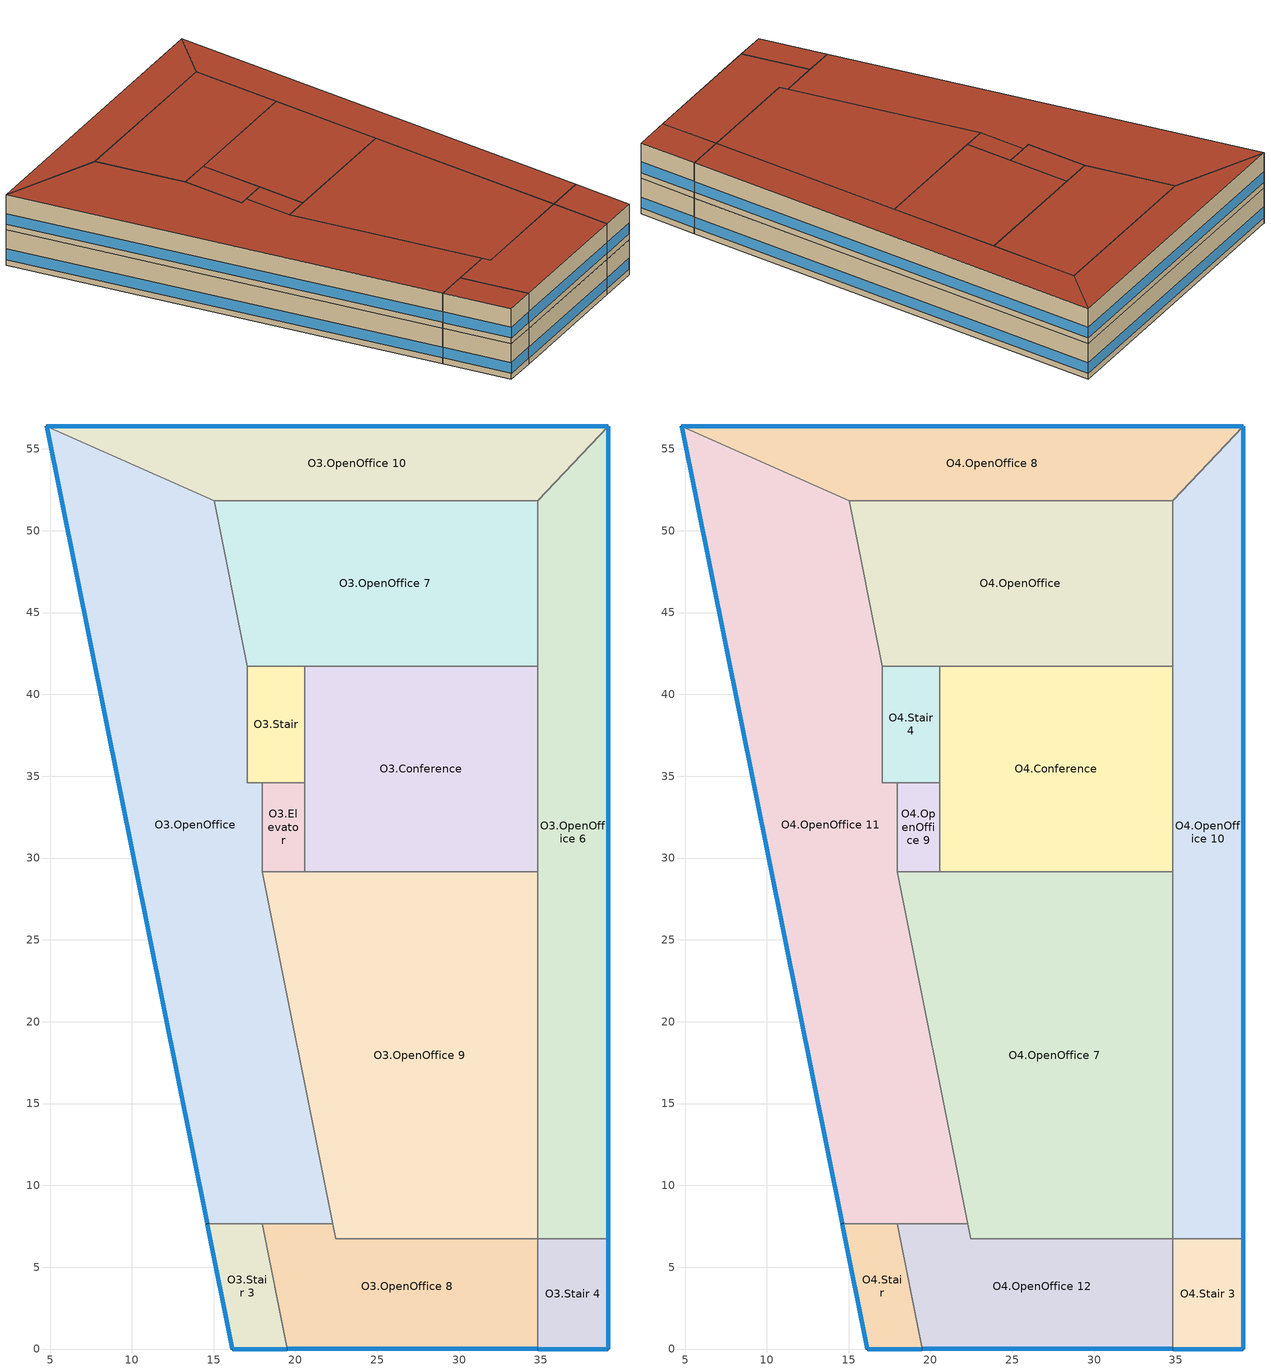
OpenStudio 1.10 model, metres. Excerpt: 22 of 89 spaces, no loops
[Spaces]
O3.Stair 3
 floor to O2.Stair 3: 17.96,7.65 19.5,0 16.14,0 14.6,7.65 z34.75
 wall outside: 14.6,7.65 16.14,0 19.5,0 z34.75:39.32
 wall to O3.OpenOffice: 17.96,7.65 14.6,7.65 z34.75:39.32
 wall to O3.OpenOffice 8: 19.5,0 17.96,7.65 z34.75:39.32
 window: 16.17,0 19.47,0 z35.51:36.9; 14.6,7.63 16.14,0.02 z35.51:36.89
O3.OpenOffice 8
 floor to O2.OpenOffice 6: 22.29,7.65 22.47,6.72 34.81,6.72 34.81,0 19.5,0 17.96,7.65 z34.75
 wall outside: 19.5,0 34.81,0 z34.75:39.32
 wall to O3.OpenOffice: 22.29,7.65 17.96,7.65 z34.75:39.32
 wall to O3.OpenOffice 9: 34.81,6.72 22.47,6.72 22.29,7.65 z34.75:39.32
 wall to O3.Stair 4: 34.81,0 34.81,6.72 z34.75:39.32
 window: 19.52,0 34.78,0 z35.51:36.89
O3.Stair 4
 floor to O2.Stair: 39.1,6.72 39.1,0 34.81,0 34.81,6.72 z34.75
 wall outside: 34.81,0 39.1,0 39.1,6.72 z34.75:39.32
 wall to O3.OpenOffice 6: 39.1,6.72 34.81,6.72 z34.75:39.32
 window: 34.83,0 39.08,0 z35.51:36.9; 39.1,0.03 39.1,6.7 z35.51:36.89
O3.OpenOffice 9
 floor to O2.OpenOffice 10: 34.81,29.17 34.81,6.72 22.47,6.72 17.96,29.17 z34.75
 wall to O3.Elevator: 20.55,29.17 17.96,29.17 z34.75:39.32
 wall to O3.Conference: 34.81,29.17 20.55,29.17 z34.75:39.32
 wall to O3.OpenOffice 6: 34.81,6.72 34.81,29.17 z34.75:39.32
 wall to O3.OpenOffice: 17.96,29.17 22.29,7.65 z34.75:39.32
O3.OpenOffice 6
 floor to O2.OpenOffice 7: 39.1,56.4 39.1,6.72 34.81,6.72 34.81,51.83 z34.75
 wall outside: 39.1,6.72 39.1,56.4 z34.75:39.32
 wall to O3.OpenOffice 7: 34.81,51.83 34.81,41.73 z34.75:39.32
 wall to O3.OpenOffice 10: 39.1,56.4 34.81,51.83 z34.75:39.32
 wall to O3.Conference: 34.81,41.73 34.81,29.17 z34.75:39.32
 window: 39.1,6.75 39.1,56.38 z35.51:36.88
O3.OpenOffice
 floor to O2.OpenOffice 9: 4.78,56.4 15.03,51.83 17.06,41.73 17.06,34.61 17.96,34.61 17.96,29.17 22.29,7.65 14.6,7.65 z34.75
 wall outside: 4.78,56.4 14.6,7.65 z34.75:39.32
 wall to O3.Elevator: 17.96,29.17 17.96,34.61 z34.75:39.32
 wall to O3.OpenOffice 10: 15.03,51.83 4.78,56.4 z34.75:39.32
 wall to O3.OpenOffice 7: 17.06,41.73 15.03,51.83 z34.75:39.32
 wall to O3.Stair: 17.96,34.61 17.06,34.61 17.06,41.73 z34.75:39.32
 window: 4.79,56.38 14.59,7.68 z35.51:36.88
O3.Elevator
 floor to O2.Elevator: 20.55,34.61 20.55,29.17 17.96,29.17 17.96,34.61 z34.75
 wall to O3.Stair: 20.55,34.61 17.96,34.61 z34.75:39.32
 wall to O3.Conference: 20.55,29.17 20.55,34.61 z34.75:39.32
O3.Conference
 floor to O2.Conference: 34.81,41.73 34.81,29.17 20.55,29.17 20.55,41.73 z34.75
 wall to O3.Stair: 20.55,41.73 20.55,34.61 z34.75:39.32
 wall to O3.OpenOffice 7: 34.81,41.73 20.55,41.73 z34.75:39.32
O3.Stair
 floor to O2.Stair 4: 20.55,41.73 20.55,34.61 17.06,34.61 17.06,41.73 z34.75
 wall to O3.OpenOffice 7: 20.55,41.73 17.06,41.73 z34.75:39.32
O3.OpenOffice 7
 floor to O2.OpenOffice 8: 34.81,51.83 34.81,41.73 17.06,41.73 15.03,51.83 z34.75
 wall to O3.OpenOffice 10: 34.81,51.83 15.03,51.83 z34.75:39.32
O3.OpenOffice 10
 floor to O2.OpenOffice: 39.1,56.4 34.81,51.83 15.03,51.83 4.78,56.4 z34.75
 wall outside: 39.1,56.4 4.78,56.4 z34.75:39.32
 window: 39.08,56.4 4.81,56.4 z35.51:36.88
O4.Stair
 floor to O3.Stair 3: 17.96,7.65 19.5,0 16.14,0 14.6,7.65 z39.32
 wall outside: 14.6,7.65 16.14,0 19.5,0 z39.32:43.89
 wall to O4.OpenOffice 11: 17.96,7.65 14.6,7.65 z39.32:43.89
 wall to O4.OpenOffice 12: 19.5,0 17.96,7.65 z39.32:43.89
 window: 14.6,7.63 16.14,0.02 z40.08:41.46; 16.17,0 19.47,0 z40.08:41.47
 roof outside: 19.5,0 17.96,7.65 14.6,7.65 16.14,0 z43.89
O4.OpenOffice 12
 floor to O3.OpenOffice 8: 22.29,7.65 22.47,6.72 34.81,6.72 34.81,0 19.5,0 17.96,7.65 z39.32
 wall outside: 19.5,0 34.81,0 z39.32:43.89
 wall to O4.OpenOffice 11: 22.29,7.65 17.96,7.65 z39.32:43.89
 wall to O4.OpenOffice 7: 34.81,6.72 22.47,6.72 22.29,7.65 z39.32:43.89
 wall to O4.Stair 3: 34.81,0 34.81,6.72 z39.32:43.89
 window: 19.52,0 34.78,0 z40.08:41.46
 roof outside: 34.81,0 34.81,6.72 22.47,6.72 22.29,7.65 17.96,7.65 19.5,0 z43.89
O4.Stair 3
 floor to O3.Stair 4: 39.1,6.72 39.1,0 34.81,0 34.81,6.72 z39.32
 wall outside: 34.81,0 39.1,0 39.1,6.72 z39.32:43.89
 wall to O4.OpenOffice 10: 39.1,6.72 34.81,6.72 z39.32:43.89
 window: 39.1,0.03 39.1,6.7 z40.08:41.46; 34.83,0 39.08,0 z40.08:41.47
 roof outside: 39.1,0 39.1,6.72 34.81,6.72 34.81,0 z43.89
O4.OpenOffice 7
 floor to O3.OpenOffice 9: 34.81,29.17 34.81,6.72 22.47,6.72 17.96,29.17 z39.32
 wall to O4.OpenOffice 9: 20.55,29.17 17.96,29.17 z39.32:43.89
 wall to O4.Conference: 34.81,29.17 20.55,29.17 z39.32:43.89
 wall to O4.OpenOffice 10: 34.81,6.72 34.81,29.17 z39.32:43.89
 wall to O4.OpenOffice 11: 17.96,29.17 22.29,7.65 z39.32:43.89
 roof outside: 34.81,6.72 34.81,29.17 17.96,29.17 22.47,6.72 z43.89
O4.OpenOffice 10
 floor to O3.OpenOffice 6: 39.1,56.4 39.1,6.72 34.81,6.72 34.81,51.83 z39.32
 wall outside: 39.1,6.72 39.1,56.4 z39.32:43.89
 wall to O4.OpenOffice: 34.81,51.83 34.81,41.73 z39.32:43.89
 wall to O4.OpenOffice 8: 39.1,56.4 34.81,51.83 z39.32:43.89
 wall to O4.Conference: 34.81,41.73 34.81,29.17 z39.32:43.89
 window: 39.1,6.75 39.1,56.38 z40.08:41.45
 roof outside: 39.1,6.72 39.1,56.4 34.81,51.83 34.81,6.72 z43.89
O4.OpenOffice 11
 floor to O3.OpenOffice: 4.78,56.4 15.03,51.83 17.06,41.73 17.06,34.61 17.96,34.61 17.96,29.17 22.29,7.65 14.6,7.65 z39.32
 wall outside: 4.78,56.4 14.6,7.65 z39.32:43.89
 wall to O4.OpenOffice 9: 17.96,29.17 17.96,34.61 z39.32:43.89
 wall to O4.OpenOffice 8: 15.03,51.83 4.78,56.4 z39.32:43.89
 wall to O4.OpenOffice: 17.06,41.73 15.03,51.83 z39.32:43.89
 wall to O4.Stair 4: 17.96,34.61 17.06,34.61 17.06,41.73 z39.32:43.89
 window: 4.79,56.38 14.59,7.68 z40.08:41.45
 roof outside: 22.29,7.65 17.96,29.17 17.96,34.61 17.06,34.61 17.06,41.73 15.03,51.83 4.78,56.4 14.6,7.65 z43.89
O4.OpenOffice 9
 floor to O3.Elevator: 20.55,34.61 20.55,29.17 17.96,29.17 17.96,34.61 z39.32
 wall to O4.Stair 4: 20.55,34.61 17.96,34.61 z39.32:43.89
 wall to O4.Conference: 20.55,29.17 20.55,34.61 z39.32:43.89
 roof outside: 20.55,29.17 20.55,34.61 17.96,34.61 17.96,29.17 z43.89
O4.Conference
 floor to O3.Conference: 34.81,41.73 34.81,29.17 20.55,29.17 20.55,41.73 z39.32
 wall to O4.Stair 4: 20.55,41.73 20.55,34.61 z39.32:43.89
 wall to O4.OpenOffice: 34.81,41.73 20.55,41.73 z39.32:43.89
 roof outside: 34.81,29.17 34.81,41.73 20.55,41.73 20.55,29.17 z43.89
O4.Stair 4
 floor to O3.Stair: 20.55,41.73 20.55,34.61 17.06,34.61 17.06,41.73 z39.32
 wall to O4.OpenOffice: 20.55,41.73 17.06,41.73 z39.32:43.89
 roof outside: 20.55,34.61 20.55,41.73 17.06,41.73 17.06,34.61 z43.89
O4.OpenOffice
 floor to O3.OpenOffice 7: 34.81,51.83 34.81,41.73 17.06,41.73 15.03,51.83 z39.32
 wall to O4.OpenOffice 8: 34.81,51.83 15.03,51.83 z39.32:43.89
 roof outside: 34.81,41.73 34.81,51.83 15.03,51.83 17.06,41.73 z43.89
O4.OpenOffice 8
 floor to O3.OpenOffice 10: 39.1,56.4 34.81,51.83 15.03,51.83 4.78,56.4 z39.32
 wall outside: 39.1,56.4 4.78,56.4 z39.32:43.89
 window: 39.08,56.4 4.81,56.4 z40.08:41.45
 roof outside: 34.81,51.83 39.1,56.4 4.78,56.4 15.03,51.83 z43.89
[Building]
Building 1: Space Type=OpenOffice; Default Construction Set=90.1-2013; Default Schedule Set=90.1-2007 - Office - OpenOffice Schedule Set
[ClimateZones]
Climate Zone Institution Name 1=ASHRAE; Climate Zone Document Name 1=ANSI/ASHRAE Standard 169; Climate Zone Document Year 1=2006; Climate Zone Institution Name 2=CEC; Climate Zone Document Name 2=California Climate Zone Descriptions; Climate Zone Document Year 2=1995
[Site]
Denver Intl Ap: Latitude {deg}=39.83; Longitude {deg}=-104.65; Time Zone {hr}=-7; Elevation {m}=1650
[SizingPeriod:DesignDay] Barometric Pressure {Pa}=83011; Sky Clearness=0; Rain Indicator=0; Snow Indicator=0; Day of Month=21; Daylight Saving Time Indicator=0; Dry-Bulb Temperature Range Modifier Type=DefaultMultipliers
Name | Maximum Dry-Bulb Temperature {C} | Daily Dry-Bulb Temperature Range {deltaC} | Humidity Indicating Conditions at Maximum Dry-Bulb {BasedOnField A3} | Wind Speed {m/s} | Wind Direction {deg} | Month | Day Type | Humidity Indicating Type | Solar Model Indicator | ASHRAE Taub | ASHRAE Taud
Denver Intl Ap Ann Htg Wind 99.6% Condns WS=>MCDB | 1.8 | 0 | 1.8 | 14.1 | 160 | 12 | WinterDesignDay | Wetbulb | ASHRAEClearSky
Denver Intl Ap Ann Clg .4% Condns DP=>MDB | 19.9 | 15.2 | 16 | 4.2 | 80 | 7 | SummerDesignDay | Dewpoint | ASHRAETau | 0.424 | 2.012
Denver Intl Ap Ann Htg 99.6% Condns DB | -17.4 | 0 | -17.4 | 3.3 | 160 | 12 | WinterDesignDay | Wetbulb | ASHRAEClearSky
Denver Intl Ap Ann Hum_n 99.6% Condns DP=>MCDB | -11.7 | 0 | -21.5 | 3.3 | 160 | 12 | WinterDesignDay | Dewpoint | ASHRAEClearSky
Denver Intl Ap Ann Clg .4% Condns DB=>MWB | 34.6 | 15.2 | 15.7 | 4.2 | 80 | 7 | SummerDesignDay | Wetbulb | ASHRAETau | 0.424 | 2.012
Denver Intl Ap Ann Clg .4% Condns WB=>MDB | 27.3 | 15.2 | 18.3 | 4.2 | 80 | 7 | SummerDesignDay | Wetbulb | ASHRAETau | 0.424 | 2.012
Denver Intl Ap Ann Clg .4% Condns Enth=>MDB | 27 | 15.2 | 58300 | 4.2 | 80 | 7 | SummerDesignDay | Enthalpy | ASHRAETau | 0.424 | 2.012
[Material] Thermal Absorptance=0.9
Name | Roughness | Thickness {m} | Conductivity {W/m-K} | Density {kg/m3} | Specific Heat {J/kg-K} | Solar Absorptance | Visible Absorptance
MAT-CC05 4 HW CONCRETE | Rough | 0.1016 | 1.311 | 2240 | 836.8 | 0.7 | 0.7
F08 Metal surface | Smooth | 0.0008 | 45.28 | 7824 | 500 | 0.7 | 0.7
I01 25mm insulation board | MediumRough | 0.0254 | 0.03 | 43 | 1210 | 0.7 | 0.7
M11 100mm lightweight concrete | MediumRough | 0.1016 | 0.53 | 1280 | 840 | 0.7 | 0.7
F16 Acoustic tile | MediumSmooth | 0.0191 | 0.06 | 368 | 590 | 0.7 | 0.7
G05 25mm wood | MediumSmooth | 0.0254 | 0.15 | 608 | 1630 | 0.7 | 0.7
G01a 19mm gypsum board | MediumSmooth | 0.019 | 0.16 | 800 | 1090 | 0.7 | 0.7
1/2IN Gypsum 1 | Smooth | 0.01271 | 0.16 | 784.9 | 830 | 0.92 | 0.92
Roof Membrane 1 | VeryRough | 0.0095 | 0.16 | 1121.29 | 1460 | 0.7 | 0.7
Metal Decking 1 | MediumSmooth | 0.001524 | 45.006 | 7680 | 418.4 | 0.7 | 0.3
Roof Insulation [14]_R-value 30.0 (ft^2*h*R/Btu) | MediumRough | 0.258882 | 0.049 | 265 | 836.8 | 0.7 | 0.7
Wall Insulation [10]_R-value to: 15.672039870865163 (ft^2*h*R/Btu) | MediumRough | 0.1242 | 0.045 | 265 | 836.8 | 0.7 | 0.7
[Construction]
ExtSlabCarpet 4in ClimateZone 1-8: MAT-CC05 4 HW CONCRETE, CP02 CARPET PAD
Exterior Door: F08 Metal surface, I01 25mm insulation board
Interior Ceiling: M11 100mm lightweight concrete, F05 Ceiling air space resistance, F16 Acoustic tile
Interior Door; Interior Partition: G05 25mm wood
Interior Floor: F16 Acoustic tile, F05 Ceiling air space resistance, M11 100mm lightweight concrete
Interior Wall: G01a 19mm gypsum board, F04 Wall air space resistance, G01a 19mm gypsum board
Interior Window: Clear 3mm
90.1-2007 Nonres 5B Skylight without Curb: Theoretical Glass [146]
90.1-2013 Nonres 5B Roof IEAD: Roof Membrane 1, Roof Insulation [14]_R-value 30.0 (ft^2*h*R/Btu), Metal Decking 1
90.1-2013 Nonres 5B Ext Wall Steel-Framed: MAT-SHEATH 1, Wall Insulation [10]_R-value to: 15.672039870865163 (ft^2*h*R/Btu), 1/2IN Gypsum 1
Low-e Low SHGC Window: Low-e Low SHGC
[Material:NoMass] Thermal Absorptance=0.9; Solar Absorptance=0.7
Name | Roughness | Thermal Resistance {m2-K/W} | Visible Absorptance
CP02 CARPET PAD | Smooth | 0.1 | 0.8
MAT-SHEATH 1 | Rough | 0.36256 | 0.7
[Material:AirGap]
Name | Thermal Resistance {m2-K/W}
F05 Ceiling air space resistance | 0.18
F04 Wall air space resistance | 0.15
[WindowMaterial:Glazing] Optical Data Type=SpectralAverage; Thickness {m}=0.003; Infrared Transmittance at Normal Incidence=0
Name | Solar Transmittance at Normal Incidence | Front Side Solar Reflectance at Normal Incidence | Back Side Solar Reflectance at Normal Incidence | Visible Transmittance at Normal Incidence | Front Side Visible Reflectance at Normal Incidence | Back Side Visible Reflectance at Normal Incidence | Front Side Infrared Hemispherical Emissivity | Back Side Infrared Hemispherical Emissivity | Conductivity {W/m-K} | Dirt Correction Factor for Solar and Visible Transmittance | Solar Diffusing
Clear 3mm | 0.837 | 0.075 | 0 | 0.898 | 0.081 | 0 | 0.84 | 0.84 | 0.9 | 1 | Yes
Theoretical Glass [146] | 0.481761 | 0.468239 | 0.468239 | 0.621562 | 0.328438 | 0.328438 | 0.9 | 0.9 | 0.03026
[DefaultSurfaceConstructions]
Name | Floor Construction | Wall Construction | Roof Ceiling Construction
Default Surface Constructions 188 | Interior Floor | Interior Wall | Interior Ceiling
Default Surface Constructions 189 | ExtSlabCarpet 4in ClimateZone 1-8 | ExtSlabCarpet 4in ClimateZone 1-8 | ExtSlabCarpet 4in ClimateZone 1-8
Default Surface Constructions 187 adj roof insulation adj ext wall insulation | ExtSlabCarpet 4in ClimateZone 1-8 | 90.1-2013 Nonres 5B Ext Wall Steel-Framed | 90.1-2013 Nonres 5B Roof IEAD
[DefaultSubSurfaceConstructions]
Name | Fixed Window Construction | Operable Window Construction | Door Construction | Skylight Construction | Tubular Daylight Dome Construction | Tubular Daylight Diffuser Construction
Default Sub Surface Constructions 125 | Low-e Low SHGC Window | Low-e Low SHGC Window | Exterior Door | 90.1-2007 Nonres 5B Skylight without Curb | Interior Window | Interior Window
Default Sub Surface Constructions 126 | Interior Window | Interior Window | Interior Door
[WindowMaterial:SimpleGlazingSystem]
Low-e Low SHGC: U-Factor {W/m2-K}=2.38487; Solar Heat Gain Coefficient=0.27; Visible Transmittance=0.4
[DefaultConstructionSet]
90.1-2013: Default Exterior Surface Constructions=Default Surface Constructions 187 adj roof insulation adj ext wall insulation; Default Interior Surface Constructions=Default Surface Constructions 188; Default Ground Contact Surface Constructions=Default Surface Constructions 189; Default Exterior SubSurface Constructions=Default Sub Surface Constructions 125; Default Interior SubSurface Constructions=Default Sub Surface Constructions 126; Interior Partition Construction=Interior Partition
[SpaceType]
Name | Default Schedule Set | Design Specification Outdoor Air Object | Standards Building Type | Standards Space Type
Conference | 90.1-2007 - Office - Conference Schedule Set | 90.1-2007 - Office - Conference Ventilation | Office | Conference
OpenOffice | 90.1-2007 - Office - OpenOffice Schedule Set | 90.1-2007 - Office - OpenOffice Ventilation | Office | OpenOffice
Stair | 90.1-2007 - Office - Stair Schedule Set | 90.1-2007 - Office - Stair Ventilation | Office | Stair
Elevator
[DefaultScheduleSet] Lighting Schedule=Office Bldg Light; Infiltration Schedule=Medium Office Infil Quarter On
Name | Number of People Schedule | People Activity Level Schedule | Electric Equipment Schedule
90.1-2007 - Office - Conference Schedule Set; 90.1-2007 - Office - OpenOffice Schedule Set | Medium Office Bldg Occ | Medium Office Activity | Medium Office Bldg Equip
90.1-2007 - Office - Stair Schedule Set
[Lights:Definition] Design Level Calculation Method=Watts/Area
Name | Watts per Space Floor Area {W/m2}
90.1-2007 - Office - Conference Lights Definition | 8.28821
90.1-2007 - Office - OpenOffice Lights Definition | 4.84376
90.1-2007 - Office - Stair Lights Definition | 4.62848
[Lights]
Name | Lights Definition | Space or SpaceType
90.1-2007 - Office - Conference Lights | 90.1-2007 - Office - Conference Lights Definition | Conference
90.1-2007 - Office - OpenOffice Lights | 90.1-2007 - Office - OpenOffice Lights Definition | OpenOffice
90.1-2007 - Office - Stair Lights | 90.1-2007 - Office - Stair Lights Definition | Stair
[DesignSpecification:OutdoorAir] Outdoor Air Method=Sum
Name | Outdoor Air Flow per Person {m3/s-person} | Outdoor Air Flow per Floor Area {m3/s-m2}
90.1-2007 - Office - Conference Ventilation | 0.00235974 | 0.0003048
90.1-2007 - Office - OpenOffice Ventilation | 0.00372838 | 0.0004826
90.1-2007 - Office - Stair Ventilation |  | 0.0003048
[People:Definition] Number of People Calculation Method=People/Area; Fraction Radiant=0.3
Name | People per Space Floor Area {person/m2}
90.1-2007 - Office - Conference People Definition | 0.538196
90.1-2007 - Office - OpenOffice People Definition | 0.0565105
[People]
Name | People Definition | Space or SpaceType
90.1-2007 - Office - Conference People | 90.1-2007 - Office - Conference People Definition | Conference
90.1-2007 - Office - OpenOffice People | 90.1-2007 - Office - OpenOffice People Definition | OpenOffice
[SpaceInfiltration:DesignFlowRate] Design Flow Rate Calculation Method=Flow/ExteriorArea; Flow per Exterior Surface Area {m3/s-m2}=0.000226568
Name | Space or SpaceType
90.1-2007 - Office - Conference Infiltration | Conference
90.1-2007 - Office - OpenOffice Infiltration | OpenOffice
90.1-2007 - Office - Stair Infiltration | Stair
[ElectricEquipment:Definition] Design Level Calculation Method=Watts/Area
Name | Watts per Space Floor Area {W/m2}
90.1-2007 - Office - Conference Electric Equipment Definition | 3.98265
90.1-2007 - Office - OpenOffice Electric Equipment Definition | 9.79516
Elevator Load | 107.639
[ElectricEquipment]
Name | Electric Equipment Definition | Space or SpaceType | Schedule
90.1-2007 - Office - Conference Electric Equipment | 90.1-2007 - Office - Conference Electric Equipment Definition | Conference
90.1-2007 - Office - OpenOffice Electric Equipment | 90.1-2007 - Office - OpenOffice Electric Equipment Definition | OpenOffice
Electric Equipment 1 | Elevator Load | Elevator | Elevator Commerical Sch
[ThermostatSetpoint:DualSetpoint]
Name | Heating Setpoint Temperature Schedule | Cooling Setpoint Temperature Schedule
90.1-2007 - Office - Thermostat | Medium Office HtgSetp | Medium Office ClgSetp
Unit Heater Thermostat | Unit Heater Htg Sch | Unit Heater Clg Sch
[Space]
Name | Space Type | Building Story | Thermal Zone
O3.Stair 3 | Stair | O3 | O3.Stair 3 Zone
O3.OpenOffice 8 |  | O3 | O3.OpenOffice 8 Zone
O3.Stair 4 | Stair | O3 | O3.Stair 4 Zone
O3.OpenOffice 9 |  | O3 | O3.OpenOffice 9 Zone
O3.OpenOffice 6 |  | O3 | O3.OpenOffice 6 Zone
O3.OpenOffice |  | O3 | O3.OpenOffice Zone
O3.Elevator | Elevator | O3 | O3.Elevator Zone
O3.Conference | Conference | O3 | O3.Conference Zone
O3.Stair | Stair | O3 | O3.Stair Zone
O3.OpenOffice 7 |  | O3 | O3.OpenOffice 7 Zone
O3.OpenOffice 10 |  | O3 | O3.OpenOffice 10 Zone
O4.Stair | Stair | O4 | O4.Stair Zone
O4.OpenOffice 12 |  | O4 | O4.OpenOffice 12 Zone
O4.Stair 3 | Stair | O4 | O4.Stair 3 Zone
O4.OpenOffice 7 |  | O4 | O4.OpenOffice 7 Zone
O4.OpenOffice 10 |  | O4 | O4.OpenOffice 10 Zone
O4.OpenOffice 11 |  | O4 | O4.OpenOffice 11 Zone
O4.OpenOffice 9 |  | O4 | O4.OpenOffice 9 Zone
O4.Conference | Conference | O4 | O4.Conference Zone
O4.Stair 4 | Stair | O4 | O4.Stair 4 Zone
O4.OpenOffice |  | O4 | O4.OpenOffice Zone
O4.OpenOffice 8 |  | O4 | O4.OpenOffice 8 Zone
[BuildingStory]
O3; O4
[ThermalZone] Use Ideal Air Loads=No
Name | Thermostat | Primary Daylighting Control | Fraction of Zone Controlled by Primary Daylighting Control
O3.Conference Zone; O4.OpenOffice Zone; O4.Conference Zone; O3.OpenOffice 7 Zone; O4.OpenOffice 7 Zone; O4.OpenOffice 9 Zone; O3.OpenOffice 9 Zone | 90.1-2007 - Office - Thermostat
O3.OpenOffice Zone | 90.1-2007 - Office - Thermostat | O3.OpenOffice daylighting control | 1
O3.OpenOffice 6 Zone | 90.1-2007 - Office - Thermostat | O3.OpenOffice 6 daylighting control | 1
O4.Stair Zone; O3.Stair Zone; O3.Stair 3 Zone; O3.Stair 4 Zone; O4.Stair 3 Zone; O4.Stair 4 Zone | Unit Heater Thermostat
O4.OpenOffice 8 Zone | 90.1-2007 - Office - Thermostat | O4.OpenOffice 8 daylighting control | 1
O4.OpenOffice 10 Zone | 90.1-2007 - Office - Thermostat | O4.OpenOffice 10 daylighting control | 1
O3.OpenOffice 8 Zone | 90.1-2007 - Office - Thermostat | O3.OpenOffice 8 daylighting control | 1
O4.OpenOffice 11 Zone | 90.1-2007 - Office - Thermostat | O4.OpenOffice 11 daylighting control | 1
O3.Elevator Zone
O4.OpenOffice 12 Zone | 90.1-2007 - Office - Thermostat | O4.OpenOffice 12 daylighting control | 1
O3.OpenOffice 10 Zone | 90.1-2007 - Office - Thermostat | O3.OpenOffice 10 daylighting control | 1
[Sizing:Zone] Zone Cooling Design Supply Air Temperature {C}=14; Zone Heating Design Supply Air Temperature {C}=40; Zone Cooling Design Supply Air Humidity Ratio {kg-H2O/kg-air}=0.0085; Zone Heating Design Supply Air Humidity Ratio {kg-H2O/kg-air}=0.008; Cooling Design Air Flow Method=DesignDay; Heating Design Air Flow Method=DesignDay
1.Parking Garage Zone; P2.Stair Zone; P6.Parking Garage Zone; 1.Stair Zone; P1.Parking Garage Zone; O1.Stair Zone; P1.Stair Zone; P3.Elevator Zone; P3.Stair Zone; 1.Elec/MechRoom Zone; O1.Stair 3 Zone; P1.Stair 3 Zone; P2.Elevator Zone; O1.Stair 4 Zone; P1.Parking Garage 1 Zone; O4.Stair Zone; O2.Stair Zone; P1.Stair 4 Zone; 1.Elevator Zone; P6.Stair Zone; P5.Parking Garage Zone; O3.Stair Zone; P2.Stair 3 Zone; P6.Stair 3 Zone; P5.Stair Zone; P6.Elevator Zone; 1.Stair 1 Zone; O3.Stair 3 Zone; P6.Stair 4 Zone; P3.Stair 3 Zone; O3.Stair 4 Zone; O2.Elevator Zone; O2.Stair 3 Zone; O2.Stair 4 Zone; P4.Stair Zone; P2.Stair 4 Zone; P5.Elevator Zone; O1.Elevator Zone; O4.Stair 3 Zone; O3.Elevator Zone; P5.Stair 3 Zone; O4.Stair 4 Zone; 1.Parking Garage 1 Zone; P5.Stair 4 Zone; P3.Parking Garage Zone; P4.Parking Garage Zone; P2.Parking Garage Zone; P3.Parking Garage 1 Zone; P4.Elevator Zone; P6.Parking Garage 1 Zone; 1.Stair 2 Zone; P1.Elevator Zone; P5.Parking Garage 1 Zone; P4.Stair 3 Zone; P2.Parking Garage 1 Zone; P4.Stair 4 Zone; P4.Parking Garage 1 Zone; P3.Stair 4 Zone
[Zone equipment]
P2.Stair Zone: P2.Stair Zone Unit Heater
1.Stair Zone: 1.Stair Zone Unit Heater
O1.Stair Zone: O1.Stair Zone Unit Heater
P1.Stair Zone: P1.Stair Zone Unit Heater
P3.Stair Zone: P3.Stair Zone Unit Heater
1.Elec/MechRoom Zone: 1.Elec/MechRoom Zone Unit Heater
O1.Stair 3 Zone: O1.Stair 3 Zone Unit Heater
P1.Stair 3 Zone: P1.Stair 3 Zone Unit Heater
O1.Stair 4 Zone: O1.Stair 4 Zone Unit Heater
O4.Stair Zone: O4.Stair Zone Unit Heater
O2.Stair Zone: O2.Stair Zone Unit Heater
P1.Stair 4 Zone: P1.Stair 4 Zone Unit Heater
P6.Stair Zone: P6.Stair Zone Unit Heater
O3.Stair Zone: O3.Stair Zone Unit Heater
P2.Stair 3 Zone: P2.Stair 3 Zone Unit Heater
P6.Stair 3 Zone: P6.Stair 3 Zone Unit Heater
P5.Stair Zone: P5.Stair Zone Unit Heater
1.Stair 1 Zone: 1.Stair 1 Zone Unit Heater
O3.Stair 3 Zone: O3.Stair 3 Zone Unit Heater
P6.Stair 4 Zone: P6.Stair 4 Zone Unit Heater
P3.Stair 3 Zone: P3.Stair 3 Zone Unit Heater
O3.Stair 4 Zone: O3.Stair 4 Zone Unit Heater
O2.Stair 3 Zone: O2.Stair 3 Zone Unit Heater
O2.Stair 4 Zone: O2.Stair 4 Zone Unit Heater
P4.Stair Zone: P4.Stair Zone Unit Heater
P2.Stair 4 Zone: P2.Stair 4 Zone Unit Heater
O4.Stair 3 Zone: O4.Stair 3 Zone Unit Heater
P5.Stair 3 Zone: P5.Stair 3 Zone Unit Heater
O4.Stair 4 Zone: O4.Stair 4 Zone Unit Heater
P5.Stair 4 Zone: P5.Stair 4 Zone Unit Heater
1.Stair 2 Zone: 1.Stair 2 Zone Unit Heater
P4.Stair 3 Zone: P4.Stair 3 Zone Unit Heater
P4.Stair 4 Zone: P4.Stair 4 Zone Unit Heater
P3.Stair 4 Zone: P3.Stair 4 Zone Unit Heater
[Fan:ConstantVolume] Availability Schedule=Always On Discrete; Pressure Rise {Pa}=373.6; Maximum Flow Rate {m3/s}=AutoSize
Fan Constant Volume 1; Fan Constant Volume 2; Fan Constant Volume 3; Fan Constant Volume 4; Fan Constant Volume 5; Fan Constant Volume 6; Fan Constant Volume 7; Fan Constant Volume 8; Fan Constant Volume 9; Fan Constant Volume 10; Fan Constant Volume 11; Fan Constant Volume 12; Fan Constant Volume 13; Fan Constant Volume 14; Fan Constant Volume 15; Fan Constant Volume 16; Fan Constant Volume 17; Fan Constant Volume 18; Fan Constant Volume 19; Fan Constant Volume 20; Fan Constant Volume 21; Fan Constant Volume 22; Fan Constant Volume 23; Fan Constant Volume 24; Fan Constant Volume 25; Fan Constant Volume 26; Fan Constant Volume 27; Fan Constant Volume 28; Fan Constant Volume 29; Fan Constant Volume 30; Fan Constant Volume 31; Fan Constant Volume 32; Fan Constant Volume 33; Fan Constant Volume 34
[Coil:Heating:Electric] Availability Schedule=Always On Discrete
Coil Heating Electric 1; Coil Heating Electric 2; Coil Heating Electric 3; Coil Heating Electric 4; Coil Heating Electric 5; Coil Heating Electric 6; Coil Heating Electric 7; Coil Heating Electric 8; Coil Heating Electric 9; Coil Heating Electric 10; Coil Heating Electric 11; Coil Heating Electric 12; Coil Heating Electric 13; Coil Heating Electric 14; Coil Heating Electric 15; Coil Heating Electric 16; Coil Heating Electric 17; Coil Heating Electric 18; Coil Heating Electric 19; Coil Heating Electric 20; Coil Heating Electric 21; Coil Heating Electric 22; Coil Heating Electric 23; Coil Heating Electric 24; Coil Heating Electric 25; Coil Heating Electric 26; Coil Heating Electric 27; Coil Heating Electric 28; Coil Heating Electric 29; Coil Heating Electric 30; Coil Heating Electric 31; Coil Heating Electric 32; Coil Heating Electric 33; Coil Heating Electric 34
[ZoneHVAC:UnitHeater] Availability Schedule=Always On Discrete; Maximum Supply Air Flow Rate {m3/s}=autosize; Fan Control Type=OnOff; Minimum Hot Water Flow Rate {m3/s}=0; Heating Convergence Tolerance=0.001
Name | Supply Air Fan | Heating Coil
P2.Stair Zone Unit Heater | Fan Constant Volume 1 | Coil Heating Electric 1
1.Stair Zone Unit Heater | Fan Constant Volume 2 | Coil Heating Electric 2
O1.Stair Zone Unit Heater | Fan Constant Volume 3 | Coil Heating Electric 3
P1.Stair Zone Unit Heater | Fan Constant Volume 4 | Coil Heating Electric 4
P3.Stair Zone Unit Heater | Fan Constant Volume 5 | Coil Heating Electric 5
1.Elec/MechRoom Zone Unit Heater | Fan Constant Volume 6 | Coil Heating Electric 6
O1.Stair 3 Zone Unit Heater | Fan Constant Volume 7 | Coil Heating Electric 7
P1.Stair 3 Zone Unit Heater | Fan Constant Volume 8 | Coil Heating Electric 8
O1.Stair 4 Zone Unit Heater | Fan Constant Volume 9 | Coil Heating Electric 9
O4.Stair Zone Unit Heater | Fan Constant Volume 10 | Coil Heating Electric 10
O2.Stair Zone Unit Heater | Fan Constant Volume 11 | Coil Heating Electric 11
P1.Stair 4 Zone Unit Heater | Fan Constant Volume 12 | Coil Heating Electric 12
P6.Stair Zone Unit Heater | Fan Constant Volume 13 | Coil Heating Electric 13
O3.Stair Zone Unit Heater | Fan Constant Volume 14 | Coil Heating Electric 14
P2.Stair 3 Zone Unit Heater | Fan Constant Volume 15 | Coil Heating Electric 15
P6.Stair 3 Zone Unit Heater | Fan Constant Volume 16 | Coil Heating Electric 16
P5.Stair Zone Unit Heater | Fan Constant Volume 17 | Coil Heating Electric 17
1.Stair 1 Zone Unit Heater | Fan Constant Volume 18 | Coil Heating Electric 18
O3.Stair 3 Zone Unit Heater | Fan Constant Volume 19 | Coil Heating Electric 19
P6.Stair 4 Zone Unit Heater | Fan Constant Volume 20 | Coil Heating Electric 20
P3.Stair 3 Zone Unit Heater | Fan Constant Volume 21 | Coil Heating Electric 21
O3.Stair 4 Zone Unit Heater | Fan Constant Volume 22 | Coil Heating Electric 22
O2.Stair 3 Zone Unit Heater | Fan Constant Volume 23 | Coil Heating Electric 23
O2.Stair 4 Zone Unit Heater | Fan Constant Volume 24 | Coil Heating Electric 24
P4.Stair Zone Unit Heater | Fan Constant Volume 25 | Coil Heating Electric 25
P2.Stair 4 Zone Unit Heater | Fan Constant Volume 26 | Coil Heating Electric 26
O4.Stair 3 Zone Unit Heater | Fan Constant Volume 27 | Coil Heating Electric 27
P5.Stair 3 Zone Unit Heater | Fan Constant Volume 28 | Coil Heating Electric 28
O4.Stair 4 Zone Unit Heater | Fan Constant Volume 29 | Coil Heating Electric 29
P5.Stair 4 Zone Unit Heater | Fan Constant Volume 30 | Coil Heating Electric 30
1.Stair 2 Zone Unit Heater | Fan Constant Volume 31 | Coil Heating Electric 31
P4.Stair 3 Zone Unit Heater | Fan Constant Volume 32 | Coil Heating Electric 32
P4.Stair 4 Zone Unit Heater | Fan Constant Volume 33 | Coil Heating Electric 33
P3.Stair 4 Zone Unit Heater | Fan Constant Volume 34 | Coil Heating Electric 34
[Daylighting:Control] Position Z-Coordinate {m}=0.762; Illuminance Setpoint {lux}=45; Lighting Control Type=Continuous/Off; Minimum Input Power Fraction for Continuous Dimming Control=0.3; Minimum Light Output Fraction for Continuous Dimming Control=0.2
Name | Space | Position X-Coordinate {m} | Position Y-Coordinate {m}
O3.OpenOffice daylighting control | O3.OpenOffice | -4.42053 | -2.58294
O3.OpenOffice 6 daylighting control | O3.OpenOffice 6 | 2.14709 | -10.1663
O4.OpenOffice 8 daylighting control | O4.OpenOffice 8 | 17.1601 | -2.286
O4.OpenOffice 10 daylighting control | O4.OpenOffice 10 | 2.14709 | -10.1663
O3.OpenOffice 8 daylighting control | O3.OpenOffice 8 | 8.42609 | -3.82588
O4.OpenOffice 11 daylighting control | O4.OpenOffice 11 | -4.42053 | -2.58294
O4.OpenOffice 12 daylighting control | O4.OpenOffice 12 | 8.42609 | -3.82588
O3.OpenOffice 10 daylighting control | O3.OpenOffice 10 | 17.1601 | -2.286
[AirConditioner:VariableRefrigerantFlow]
VRF Heat Pump - O1: Availability Schedule=Always On Discrete; Rated Total Cooling Capacity {W}=autosize; Rated Cooling COP {W/W}=3.165; Minimum Outdoor Temperature in Cooling Mode {C}=-5; Maximum Outdoor Temperature in Cooling Mode {C}=43; Cooling Capacity Ratio Modifier Function of Low Temperature Curve=vrfCoolCapFT; Cooling Capacity Ratio Boundary Curve=vrfCoolCapFTBoundary; Cooling Capacity Ratio Modifier Function of High Temperature Curve=vrfCoolCapFTHi; Cooling Energy Input Ratio Modifier Function of Low Temperature Curve=vrfCoolEIRFT; Cooling Energy Input Ratio Boundary Curve=vrfCoolEIRFTBoundary; Cooling Energy Input Ratio Modifier Function of High Temperature Curve=vrfCoolEIRFTHi; Cooling Energy Input Ratio Modifier Function of Low Part-Load Ratio Curve=coolingEIRLowPLR; Cooling Energy Input Ratio Modifier Function of High Part-Load Ratio Curve=coolingEIRHiPLR; Cooling Combination Ratio Correction Factor Curve=coolingCombRatio; Cooling Part-Load Fraction Correlation Curve=vrfCPLFFPLR; Rated Total Heating Capacity {W}=autosize; Rated Total Heating Capacity Sizing Ratio {W/W}=1; Rated Heating COP {W/W}=3; Minimum Outdoor Temperature in Heating Mode {C}=-20; Maximum Outdoor Temperature in Heating Mode {C}=30; Heating Capacity Ratio Modifier Function of Low Temperature Curve=vrfHeatCapFT; Heating Capacity Ratio Boundary Curve=vrfHeatCapFTBoundary; Heating Capacity Ratio Modifier Function of High Temperature Curve=vrfHeatCapFTHi; Heating Energy Input Ratio Modifier Function of Low Temperature Curve=vrfHeatEIRFT; Heating Energy Input Ratio Boundary Curve=vrfHeatEIRFTBoundary; Heating Energy Input Ratio Modifier Function of High Temperature Curve=vrfHeatEIRFTHi; Heating Performance Curve Outdoor Temperature Type=WetBulbTemperature; Heating Energy Input Ratio Modifier Function of Low Part-Load Ratio Curve=heatingEIRLowPLR; Heating Energy Input Ratio Modifier Function of High Part-Load Ratio Curve=heatingEIRHiPLR; Heating Combination Ratio Correction Factor Curve=heatingCombRatio; Heating Part-Load Fraction Correlation Curve=vrfCPLFFPLR; Minimum Heat Pump Part-Load Ratio=0.25; Master Thermostat Priority Control Type=LoadPriority; Heat Pump Waste Heat Recovery=Yes; Equivalent Piping Length used for Piping Correction Factor in Cooling Mode {m}=30.48; Vertical Height used for Piping Correction Factor {m}=10.668; Piping Correction Factor for Length in Cooling Mode Curve=coolingLengthCorrectionFactor; Piping Correction Factor for Height in Cooling Mode Coefficient=-0.000386; Equivalent Piping Length used for Piping Correction Factor in Heating Mode {m}=30.48; Piping Correction Factor for Height in Heating Mode Coefficient=0; Crankcase Heater Power per Compressor {W}=15; Number of Compressors=3; Ratio of Compressor Size to Total Compressor Capacity=0.33; Maximum Outdoor Dry-bulb Temperature for Crankcase Heater {C}=7; Defrost Strategy=Resistive; Defrost Control=Timed; Defrost Time Period Fraction=0.058333; Resistive Defrost Heater Capacity {W}=1e-007; Maximum Outdoor Dry-bulb Temperature for Defrost Operation {C}=7; Water Condenser Volume Flow Rate {m3/s}=autosize; Evaporative Condenser Effectiveness=0.9; Evaporative Condenser Air Flow Rate {m3/s}=autosize; Evaporative Condenser Pump Rated Power Consumption {W}=autosize; Basin Heater Capacity {W/K}=0; Basin Heater Setpoint Temperature {C}=2; Fuel Type=Electricity; Minimum Outdoor Temperature in Heat Recovery Mode {C}=0; Maximum Outdoor Temperature in Heat Recovery Mode {C}=20; Initial Heat Recovery Cooling Capacity Fraction=0.5; Heat Recovery Cooling Capacity Time Constant {hr}=0.083; Initial Heat Recovery Cooling Energy Fraction=1; Heat Recovery Cooling Energy Time Constant {hr}=0; Initial Heat Recovery Heating Capacity Fraction=0.5; Heat Recovery Heating Capacity Time Constant {hr}=0.083; Initial Heat Recovery Heating Energy Fraction=0.5; Heat Recovery Heating Energy Time Constant {hr}=0
[HeatExchanger:AirToAir:SensibleAndLatent]
ERV HX: Availability Schedule=Always On Discrete 1; Nominal Supply Air Flow Rate {m3/s}=autosize; Sensible Effectiveness at 100% Heating Air Flow=0.75; Latent Effectiveness at 100% Heating Air Flow=0.69; Sensible Effectiveness at 75% Heating Air Flow=0.75; Latent Effectiveness at 75% Heating Air Flow=0.69; Sensible Effectiveness at 100% Cooling Air Flow=0.75; Latent Effectiveness at 100% Cooling Air Flow=0.69; Sensible Effectiveness at 75% Cooling Air Flow=0.75; Latent Effectiveness at 75% Cooling Air Flow=0.69; Nominal Electric Power {W}=0; Supply Air Outlet Temperature Control=Yes; Heat Exchanger Type=Rotary; Frost Control Type=None; Threshold Temperature {C}=1.7; Economizer Lockout=Yes
[Schedule:Ruleset]
Name | Default Day Schedule | Summer Design Day Schedule | Winter Design Day Schedule
Office Bldg Light | Office Bldg Light Default Schedule | Office Bldg Light Summer Design Day | Office Bldg Light Winter Design Day
Medium Office HtgSetp | Medium Office HtgSetp Default Schedule | Medium Office HtgSetp Summer Design Day | Medium Office HtgSetp Winter Design Day
Medium Office ClgSetp | Medium Office ClgSetp Default Schedule | Medium Office ClgSetp Summer Design Day | Medium Office ClgSetp Winter Design Day
Medium Office Bldg Occ | Medium Office Bldg Occ Default Schedule | Medium Office Bldg Occ Summer Design Day | Medium Office Bldg Occ Winter Design Day
Medium Office Activity | Medium Office Activity Default Schedule | Medium Office Activity Summer Design Day | Medium Office Activity Winter Design Day
Medium Office Infil Quarter On | Medium Office Infil Quarter On Default Schedule | Medium Office Infil Quarter On Summer Design Day | Medium Office Infil Quarter On Winter Design Day
Medium Office Bldg Equip | Medium Office Bldg Equip Default Schedule | Medium Office Bldg Equip Summer Design Day | Medium Office Bldg Equip Winter Design Day
Unit Heater Htg Sch | Schedule Day 15
Unit Heater Clg Sch | Schedule Day 16
Elevator Commerical Sch | Schedule Day 17
[Schedule:Day]
Office Bldg Light Default Schedule: 5, 0, 0.05, 7, 0, 0.1, 8, 0, 0.3, 17, 0, 0.9, 18, 0, 0.7, 20, 0, 0.5, 22, 0, 0.3, 23, 0, 0.1, 24, 0, 0.05
Office Bldg Light Summer Design Day; Medium Office Infil Quarter On Rule 1 Day Schedule; Medium Office Bldg Equip Summer Design Day: 24, 0, 1
Office Bldg Light Winter Design Day; Medium Office Bldg Occ Winter Design Day; Medium Office Bldg Occ Rule 1 Day Schedule; Medium Office Bldg Equip Winter Design Day; Schedule Day 17: 24, 0, 0
Office Bldg Light Rule 1 Day Schedule: 24, 0, 0.05
Office Bldg Light Rule 2 Day Schedule: 6, 0, 0.05, 8, 0, 0.1, 14, 0, 0.5, 17, 0, 0.15, 24, 0, 0.05
Medium Office HtgSetp Default Schedule: 6, 0, 15.6, 22, 0, 21, 24, 0, 15.6
Medium Office HtgSetp Summer Design Day; Medium Office HtgSetp Rule 1 Day Schedule: 24, 0, 15.6
Medium Office HtgSetp Winter Design Day: 24, 0, 21
Medium Office HtgSetp Rule 2 Day Schedule: 6, 0, 15.6, 18, 0, 21, 24, 0, 15.6
Medium Office ClgSetp Default Schedule; Medium Office ClgSetp Summer Design Day: 6, 0, 26.7, 22, 0, 24, 24, 0, 26.7
Medium Office ClgSetp Winter Design Day; Medium Office ClgSetp Rule 1 Day Schedule: 24, 0, 26.7
Medium Office ClgSetp Rule 2 Day Schedule: 6, 0, 26.7, 18, 0, 24, 24, 0, 26.7
Medium Office Bldg Occ Default Schedule: 6, 0, 0, 7, 0, 0.1, 8, 0, 0.2, 12, 0, 0.95, 13, 0, 0.5, 17, 0, 0.95, 18, 0, 0.7, 20, 0, 0.4, 22, 0, 0.1, 24, 0, 0.05
Medium Office Bldg Occ Summer Design Day: 6, 0, 0, 22, 0, 1, 24, 0, 0.05
Medium Office Bldg Occ Rule 2 Day Schedule: 6, 0, 0, 8, 0, 0.1, 14, 0, 0.5, 17, 0, 0.1, 24, 0, 0
Medium Office Activity Default Schedule; Medium Office Activity Summer Design Day; Medium Office Activity Winter Design Day: 24, 0, 120
Medium Office Infil Quarter On Default Schedule; Medium Office Infil Quarter On Summer Design Day: 6, 0, 1, 22, 0, 0.25, 24, 0, 1
Medium Office Infil Quarter On Winter Design Day; Medium Office Infil Quarter On Rule 2 Day Schedule: 6, 0, 1, 18, 0, 0.25, 24, 0, 1
Medium Office Bldg Equip Default Schedule: 8, 0, 0.4, 12, 0, 0.9, 13, 0, 0.8, 17, 0, 0.9, 18, 0, 0.8, 20, 0, 0.6, 22, 0, 0.5, 24, 0, 0.4
Medium Office Bldg Equip Rule 1 Day Schedule: 24, 0, 0.3
Medium Office Bldg Equip Rule 2 Day Schedule: 6, 0, 0.3, 8, 0, 0.4, 14, 0, 0.5, 17, 0, 0.35, 24, 0, 0.3
Schedule Day 15: 24, 0, 10
Schedule Day 16: 24, 0, 93.3333
Schedule Day 18: 5, 0, 0, 19, 0, 0.9, 20, 0, 0.5, 24, 0, 0
[Schedule:Rule]
Name | Schedule Ruleset | Rule Order | Day Schedule | Apply Sunday | Apply Monday | Apply Tuesday | Apply Wednesday | Apply Thursday | Apply Friday | Apply Saturday | Date Specification Type | Start Month | Start Day | End Month | End Day
Office Bldg Light Rule 1 | Office Bldg Light | 0 | Office Bldg Light Rule 1 Day Schedule | Yes | No | No | No | No | No | No | DateRange | 1 | 1 | 12 | 31
Office Bldg Light Rule 2 | Office Bldg Light | 1 | Office Bldg Light Rule 2 Day Schedule | No | No | No | No | No | No | Yes | DateRange | 1 | 1 | 12 | 31
Medium Office HtgSetp Rule 1 | Medium Office HtgSetp | 0 | Medium Office HtgSetp Rule 1 Day Schedule | Yes | No | No | No | No | No | No | DateRange | 1 | 1 | 12 | 31
Medium Office HtgSetp Rule 2 | Medium Office HtgSetp | 1 | Medium Office HtgSetp Rule 2 Day Schedule | No | No | No | No | No | No | Yes | DateRange | 1 | 1 | 12 | 31
Medium Office ClgSetp Rule 1 | Medium Office ClgSetp | 0 | Medium Office ClgSetp Rule 1 Day Schedule | Yes | No | No | No | No | No | No | DateRange | 1 | 1 | 12 | 31
Medium Office ClgSetp Rule 2 | Medium Office ClgSetp | 1 | Medium Office ClgSetp Rule 2 Day Schedule | No | No | No | No | No | No | Yes | DateRange | 1 | 1 | 12 | 31
Medium Office Bldg Occ Rule 1 | Medium Office Bldg Occ | 0 | Medium Office Bldg Occ Rule 1 Day Schedule | Yes | No | No | No | No | No | No | DateRange | 1 | 1 | 12 | 31
Medium Office Bldg Occ Rule 2 | Medium Office Bldg Occ | 1 | Medium Office Bldg Occ Rule 2 Day Schedule | No | No | No | No | No | No | Yes | DateRange | 1 | 1 | 12 | 31
Medium Office Infil Quarter On Rule 1 | Medium Office Infil Quarter On | 0 | Medium Office Infil Quarter On Rule 1 Day Schedule | Yes | No | No | No | No | No | No | DateRange | 1 | 1 | 12 | 31
Medium Office Infil Quarter On Rule 2 | Medium Office Infil Quarter On | 1 | Medium Office Infil Quarter On Rule 2 Day Schedule | No | No | No | No | No | No | Yes | DateRange | 1 | 1 | 12 | 31
Medium Office Bldg Equip Rule 1 | Medium Office Bldg Equip | 0 | Medium Office Bldg Equip Rule 1 Day Schedule | Yes | No | No | No | No | No | No | DateRange | 1 | 1 | 12 | 31
Medium Office Bldg Equip Rule 2 | Medium Office Bldg Equip | 1 | Medium Office Bldg Equip Rule 2 Day Schedule | No | No | No | No | No | No | Yes | DateRange | 1 | 1 | 12 | 31
Schedule Rule 6 | Elevator Commerical Sch | 0 | Schedule Day 18 |  | Yes | Yes | Yes | Yes | Yes
[Schedule:Constant] Value=1
Always On Discrete; Always On Discrete 1
[Curve:Biquadratic]
Name | Coefficient1 Constant | Coefficient2 x | Coefficient3 x**2 | Coefficient4 y | Coefficient5 y**2 | Coefficient6 x*y | Minimum Value of x {BasedOnField A2} | Maximum Value of x {BasedOnField A2} | Minimum Value of y {BasedOnField A3} | Maximum Value of y {BasedOnField A3}
vrfCoolCapFT | -0.314426 | 0.0720863 | -0.000228509 | 0.000984 | 0 | -4.92e-05 | 13.89 | 24 | -5 | 23
vrfCoolCapFTHi | -0.317985 | 0.130784 | -0.00252341 | -0.00256 | 2.8e-005 | -0.000328 | 13.89 | 24 | 16 | 43
vrfCoolEIRFT | 0.147471 | 0.0323369 | -0.000787678 | 0.00583294 | -3.03e-05 | 1.52115e-05 | 13.89 | 24 | -5 | 23
vrfCoolEIRFTHi | -1.1307 | 0.120942 | -0.00256152 | 0.0212433 | 0.000152 | -0.000305803 | 13.89 | 24 | 16 | 43
vrfHeatCapFT | 0.917807 | 0.00622275 | -0.000181178 | 0.025 | 0.000369 | -3.53e-06 | 16.11 | 23.89 | -20 | 6.11
vrfHeatCapFTHi | 1.56845 | -0.0233141 | -0.000179702 | 0.00586 | -5.88e-05 | -0.000226 | 16.11 | 23.89 | -2.22 | 13.33
vrfHeatEIRFT | 0.878338 | 0.0146076 | -3.02682e-05 | 0.00159161 | -0.000332 | -0.00108643 | 16.11 | 23.89 | -20 | 6.11
vrfHeatEIRFTHi | 1.18788 | 0.00732284 | -0.000327618 | -0.0385294 | 0.000457 | 9.25885e-05 | 16.11 | 23.89 | -2.22 | 13.33
coolingLengthCorrectionFactor | 1.06938 | -0.0014951 | 2.56e-06 | -0.11511 | 0.0511169 | -0.0004369 | 8 | 175 | 0.5 | 1.5
[Curve:Cubic]
Name | Coefficient1 Constant | Coefficient2 x | Coefficient3 x**2 | Coefficient4 x**3 | Minimum Value of x {BasedOnField A2} | Maximum Value of x {BasedOnField A2}
vrfCoolCapFTBoundary | 145.545 | -5.73518 | 0 | 0 | 13.89 | 24
vrfCoolEIRFTBoundary | 64.9842 | -4.00693 | 0.0821329 | 0 | 15 | 24
coolingEIRLowPLR | 0.462812 | -1.04024 | 2.17491 | -0.597482 | 0 | 1
vrfHeatCapFTBoundary | 20.6866 | -0.65201 | -0.012983 | 0 | 16.11 | 23.89
vrfHeatEIRFTBoundary | 12.4892 | 0.371878 | -0.0418198 | 0 | 16.11 | 23.89
heatingEIRLowPLR | 0.140009 | 0.6415 | 0.133905 | 0.0845859 | 0 | 1
[Curve:Quadratic]
Name | Coefficient1 Constant | Coefficient2 x | Coefficient3 x**2 | Minimum Value of x {BasedOnField A2} | Maximum Value of x {BasedOnField A2} | Minimum Curve Output {BasedOnField A3} | Maximum Curve Output {BasedOnField A3}
coolingEIRHiPLR | 1 | 0 | 0 | 1 | 1.5
vrfCPLFFPLR | 0.85 | 0.15 | 0 | 0 | 1 | 1 | 1.2
heatingEIRHiPLR | 2.42944 | -2.23589 | 0.806452 | 1 | 1.5
[Curve:Linear] Minimum Value of x {BasedOnField A2}=1; Maximum Value of x {BasedOnField A2}=1.5; Minimum Curve Output {BasedOnField A3}=1
Name | Coefficient1 Constant | Coefficient2 x | Maximum Curve Output {BasedOnField A3}
coolingCombRatio | 0.618055 | 0.381945 | 1.2
heatingCombRatio | 0.96034 | 0.03966 | 1.23
